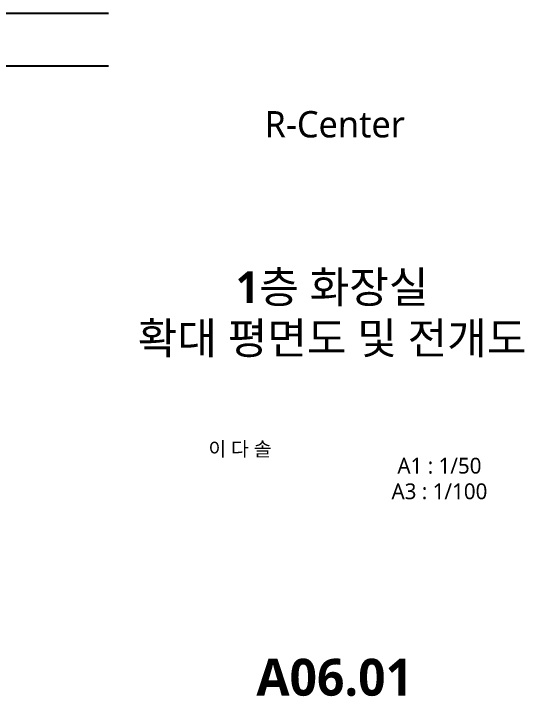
# Model space of a CAD drawing. Header units: millimetres. Extents: x 2213 to 82676, y 1050 to 28650.
# Drawn here: x 35775 to 40626, y 1469 to 7950 of the extents above; entities that cross this region are included whole.
import ezdxf
from ezdxf.enums import TextEntityAlignment as Align

# ---------------------------------------------------------------- set-up
doc = ezdxf.new("R2010")
doc.units = ezdxf.units.MM
doc.header["$LTSCALE"] = 200
for name, color, linetype in [('3', 3, 'Continuous'), ('TEXT', 3, 'Continuous'), ('XR-SHEET$0$TITLE', 7, 'Continuous'), ('XR-SHEET$1$SHT', 5, 'Continuous'), ('XR-SHEET$1$TEXT', 3, 'Continuous')]:
    doc.layers.add(name, color=color, linetype=linetype)
doc.styles.add('XR-SHEET$0$굴림체(옥산)', font='malgun.ttf')
doc.styles.add('맑은고딕B', font='malgunbd.ttf')
doc.styles.add('스타일1', font='malgun.ttf')

# ---------------------------------------------------------------- blocks, each defined once
blk = doc.blocks.new('XR-SHEET-TITLE')
at = {"layer": 'XR-SHEET$0$TITLE', "true_color": 0x000000, "style": 'XR-SHEET$0$굴림체(옥산)'}
for tag, height, p in [('동명칭', 6, (776.77, -457.26)), ('SCALE-A1', 3, (797.5, -522)), ('SCALE-A3', 3, (797.5, -527)), ('DATA', 3, (797.5, -540))]:
    blk.add_attdef(tag, text='', height=height, dxfattribs=at).set_placement(p, align=Align.MIDDLE)
for tag, height, p in [('TITLE1', 6, (776.5, -479.4)), ('TITLE4', 6, (776.5, -484.39)), ('TITLE2', 6, (776.5, -489)), ('TITLE5', 6, (776.5, -493.99)), ('TITLE3', 6, (776.5, -498.7)), ('NAME-1', 3, (760.16, -517.5)), ('NAME-2', 3, (760.16, -526.5)), ('A0.00', 7, (776.5, -561))]:
    blk.add_attdef(tag, text='', height=height, dxfattribs=at).set_placement(p, align=Align.MIDDLE_CENTER)

msp = doc.modelspace()

# ---------------------------------------------------------------- linework, layer by layer
at = {"layer": '3'}
for p, q in [((36675, 7950), (17493.4, 7950)), ((36675, 7950), (17493.4, 7950)), ((36675, 7450), (17493.4, 7450))]:
    msp.add_line(p, q, dxfattribs=at)

# ---------------------------------------------------------------- block references
at = {"layer": 'TEXT'}
ref = msp.add_blockref('XR-SHEET-TITLE', (0, 0), dxfattribs=dict(at, xscale=50, yscale=50, zscale=50))
ref.add_attrib('TITLE2', '1층 화장실', dxfattribs={"color": 4, "height": 300, "style": '맑은고딕B'}).set_placement((38800, 5354.3), align=Align.MIDDLE_CENTER)
ref.add_attrib('TITLE3', '확대 평면도 및 전개도', dxfattribs={"color": 4, "height": 300, "style": '맑은고딕B'}).set_placement((38800, 4869.1, 688.6), align=Align.MIDDLE_CENTER)
ref.add_attrib('NAME-1', '이 다 솔', dxfattribs={"layer": 'XR-SHEET$1$TEXT', "color": 3, "true_color": 0x000003, "height": 135, "style": '스타일1'}).set_placement((37625, 3816.6, 688.6), align=Align.MIDDLE_LEFT)
ref.add_attrib('SCALE-A1', 'A1 : 1/50', dxfattribs={"layer": 'XR-SHEET$1$SHT', "color": 3, "true_color": 0x000003, "height": 150, "style": '스타일1'}).set_placement((39819.6, 3658.6), align=Align.MIDDLE_CENTER)
ref.add_attrib('SCALE-A3', 'A3 : 1/100', dxfattribs={"layer": 'XR-SHEET$1$SHT', "color": 3, "true_color": 0x000003, "height": 150, "style": '스타일1'}).set_placement((39819.6, 3415.4), align=Align.MIDDLE_CENTER)
ref.add_attrib('A0.00', 'A06.01', dxfattribs={"layer": 'XR-SHEET$1$SHT', "color": 4, "true_color": 0x000004, "height": 350, "style": '맑은고딕B'}).set_placement((38825, 1650), align=Align.MIDDLE_CENTER)

# ---------------------------------------------------------------- texts
at = {"layer": 'TEXT', "style": '스타일1'}
msp.add_text('R-Center', height=250, dxfattribs=at).set_placement((38825, 6900), align=Align.MIDDLE_CENTER)

doc.saveas('drawing.dxf')
